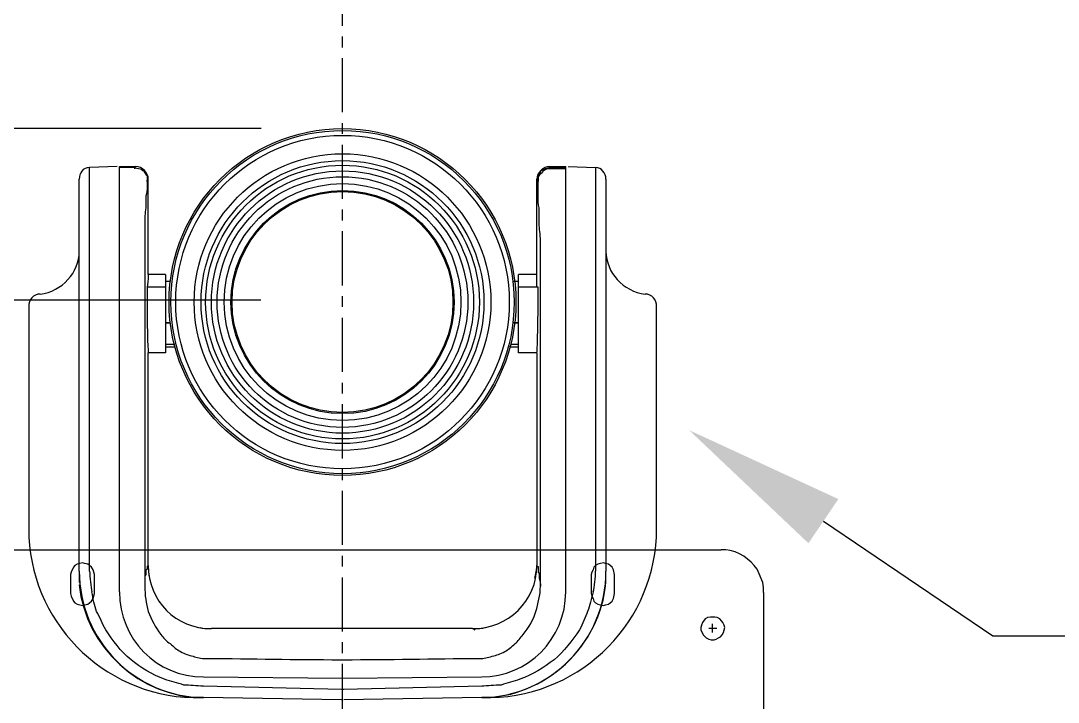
# Model space of a CAD drawing. Header units: inches. Extents: x 8 to 214, y -1 to 137.
# Drawn here: x 152.55 to 162.14, y 66.55 to 72.85 of the extents above; entities that cross this region are included whole.
import ezdxf
from ezdxf import colors
from ezdxf.entities.mleader import LeaderData, LeaderLine
from ezdxf.math import Vec2, Vec3

# ---------------------------------------------------------------- set-up
doc = ezdxf.new("R2010")
doc.units = ezdxf.units.IN
doc.header["$MEASUREMENT"] = 0
doc.linetypes.add('CENTERX2', pattern=[0.8, 0.5, -0.1, 0.1, -0.1])
for name, color, linetype in [('TA-ANNO-DIMS', 50, 'Continuous'), ('TA-ANNO-TEXT', 130, 'Continuous'), ('TA-DETL-EQPM', 100, 'Continuous'), ('TA-EQPM-ANNO', 130, 'Continuous')]:
    doc.layers.add(name, color=color, linetype=linetype)
doc.styles.get("Standard").update_dxf_attribs({"font": 'simplex.shx'})
doc.dimstyles.new('Standard Inches', dxfattribs={"dimtxt": 0.125, "dimasz": 0.18, "dimexe": 0.0625, "dimexo": 0.0625, "dimgap": 0.09, "dimtad": 0, "dimtih": 1, "dimtoh": 1, "dimdec": 1, "dimdsep": 46, "dimtxsty": 'Standard', "dimcen": 0.09, "dimclrd": 256, "dimclre": 256, "dimadec": 0, "dimazin": 0, "dimtfac": 1, "dimtdec": 1, "dimtofl": 0, "dimtmove": 0, "dimatfit": 3, "dimfxl": 1, "dimtolj": 1, "dimtzin": 0, "dimlwd": -1, "dimarcsym": 0})

# ---------------------------------------------------------------- blocks, each defined once
blk = doc.blocks.new('*D79')
at = {"layer": 'Defpoints', "color": 0, "transparency": 16777216}
for p in [(155.5194, 70.2666), (150.2515, 27.8458), (152.0309, 27.8458)]:
    blk.add_point(p, dxfattribs=at)
at = {"layer": 'TA-EQPM-ANNO', "lineweight": -2, "transparency": 16777216}
blk.add_line((154.7694, 70.2666), (149.5015, 70.2666), dxfattribs=at)
at = {"layer": 'TA-EQPM-ANNO', "transparency": 16777216}
for p, q in [((150.2515, 68.1066), (150.2515, 54.4664)), ((150.2515, 30.0058), (150.2515, 50.5207))]:
    blk.add_line(p, q, dxfattribs=at)
for points in [[(149.8915, 68.1066), (150.6115, 68.1066), (150.2515, 70.2666)], [(149.8915, 30.0058), (150.6115, 30.0058), (150.2515, 27.8458)]]:
    blk.add_solid(points, dxfattribs=at)
at = {"layer": 'TA-EQPM-ANNO', "color": 0, "transparency": 16777216, "insert": (150.2515, 52.4935), "char_height": 1.5, "attachment_point": 5}
blk.add_mtext('\\A1;42.4"', dxfattribs=at)
blk = doc.blocks.new('*U73')
for p, q in [((-1.6361, 0.2551), (-1.6361, -0.4677)), ((1.7975, -0.4677), (1.7975, -2.445)), ((1.3829, -3.6569), (1.2873, -3.6569))]:
    blk.add_line(p, q)
for points in [[(-2.0826, 1.2544), (-2.3378, 1.2438)], [(-2.0614, -2.6789), (-2.0614, 1.2544)], [(-2.0614, 1.2544), (-1.9125, 1.2544)], [(-1.9125, 1.2544), (-1.9232, 1.2438)], [(1.9145, 1.2544), (2.0633, 1.2544)], [(1.9145, 1.2438), (1.9145, 1.2544)], [(2.0633, -2.6789), (2.0633, 1.2544)], [(2.0846, 1.2544), (2.3397, 1.2438)], [(-2.3378, -2.4876), (-2.3378, 1.2438)], [(-1.9232, 1.2438), (-2.0614, 1.2438)], [(2.0633, 1.2438), (1.9145, 1.2438)], [(2.0633, 1.2331), (1.9251, 1.2331)], [(2.3397, 1.2438), (2.3397, -2.4876)], [(-2.4334, -2.4876), (-2.4334, 1.1375)], [(-1.7956, 1.1375), (-1.8062, 1.1268)], [(-1.7956, 0.2551), (-1.7956, 1.1375)], [(1.7975, 0.2551), (1.7975, 1.1375)], [(2.4354, 1.1375), (2.4354, -2.4876)], [(0.5644, 0.8611), (0.4581, 0.9249)], [(-1.6361, 0.2551), (-1.7956, 0.2551)], [(1.6275, -0.4677), (1.6275, 0.2551)], [(1.7975, 0.2551), (1.6275, 0.2551)], [(-1.6361, 0.1382), (-1.8062, 0.1382)], [(-1.5936, 0.1914), (-1.6361, 0.1914)], [(1.6275, 0.1914), (1.5849, 0.1914)], [(1.8082, 0.1382), (1.6275, 0.1382)], [(-2.9012, -0.0425), (-2.9012, -2.0942)], [(-1.8275, 0), (-1.8275, -2.6258)], [(1.8294, -2.6258), (1.8294, 0)], [(2.9031, -2.0942), (2.9031, -0.0425)], [(-1.5936, -0.1914), (-1.6361, -0.1914)], [(1.6275, -0.1914), (1.5849, -0.1914)], [(-1.7956, -2.4344), (-1.7956, -0.4677)], [(-1.6361, -0.4677), (-1.7956, -0.4677)], [(-1.5511, -0.3933), (-1.6361, -0.3933)], [(-1.6361, -0.4146), (-1.5511, -0.4146)], [(1.5424, -0.4146), (1.6275, -0.4146)], [(1.6275, -0.3933), (1.553, -0.3933)], [(1.7975, -0.4677), (1.6275, -0.4677)], [(-1.7956, -2.4344), (-1.8062, -2.445)], [(1.2022, -3.0191), (-1.2109, -3.0191)], [(1.2022, -3.0191), (1.2235, -3.0297)], [(-1.2853, -3.4656), (0.001, -3.4762)], [(0.001, -3.4762), (1.2873, -3.4656)], [(-0.0097, -3.5825), (-1.2853, -3.5506)], [(0.0116, -3.5825), (-0.0097, -3.5825)], [(1.2873, -3.5506), (0.0116, -3.5825)], [(-1.2853, -3.6569), (-1.381, -3.6569)], [(-0.0097, -3.6782), (-1.2853, -3.6569)], [(1.2873, -3.6569), (0.0116, -3.6782)]]:
    blk.add_lwpolyline(points)
for radius in [1.6033, 1.5866, 1.5414, 1.3713, 1.3076, 1.2652, 1.2119, 1.1588, 1.095, 1.0312, 1.0211]:
    blk.add_circle((0, 0), radius)
for points in [[(-1.7956, 1.1375), (-1.7956, 1.1906), (-1.8487, 1.2544), (-1.9125, 1.2544)], [(1.9145, 1.2544), (1.8507, 1.2544), (1.7975, 1.1906), (1.7975, 1.1375)], [(-2.3378, 1.2438), (-2.4015, 1.2438), (-2.4334, 1.1906), (-2.4334, 1.1375)], [(2.4354, 1.1375), (2.4354, 1.1906), (2.3929, 1.2438), (2.3397, 1.2438)], [(-2.7949, 0.0744), (-2.5929, 0.0957), (-2.4334, 0.2764), (-2.4334, 0.4677)], [(2.4354, 0.4677), (2.4354, 0.2764), (2.5948, 0.0957), (2.7968, 0.0744)], [(-1.7956, 0.2551), (-1.7956, 0.2551), (-1.7956, 0.202), (-1.8062, 0.1382)], [(1.7975, 0.1382), (1.7975, 0.202), (1.7975, 0.2551), (1.7975, 0.2551)], [(-1.8062, 0.1382), (-1.8062, 0.1382), (-1.8062, 0.1382), (-1.8062, 0.1276)], [(1.8082, 0.1276), (1.8082, 0.1382), (1.8082, 0.1382), (1.8082, 0.1382)], [(-2.7949, 0.0744), (-2.8586, 0.0744), (-2.9012, 0.0213), (-2.9012, -0.0425)], [(2.9031, -0.0425), (2.9031, 0.0213), (2.8606, 0.0744), (2.7968, 0.0744)], [(-1.6361, -0.1914), (-1.6149, -0.1914), (-1.6042, -0.1914), (-1.5936, -0.1914)], [(1.5849, -0.1914), (1.5956, -0.1914), (1.6168, -0.1914), (1.6275, -0.1914)], [(-2.9012, -2.0942), (-2.9012, -2.9447), (-2.2208, -3.6357), (-1.381, -3.6569)], [(1.3723, -3.6569), (2.2228, -3.6357), (2.9031, -2.9447), (2.9031, -2.0942)], [(-2.4334, -2.4876), (-2.4334, -3.1254), (-1.9232, -3.6463), (-1.2853, -3.6569)], [(-2.4334, -2.4876), (-2.4334, -2.5088), (-2.4334, -2.562), (-2.4334, -2.5939)], [(-2.3378, -2.4876), (-2.3378, -2.5407), (-2.3271, -2.6364), (-2.3165, -2.6789)], [(-1.7956, -2.4344), (-1.7956, -2.4663), (-1.7956, -2.5194), (-1.785, -2.5513)], [(-1.7956, -2.4344), (-1.7956, -2.7639), (-1.5405, -3.0191), (-1.2109, -3.0191)], [(1.2022, -3.0191), (1.5318, -3.0191), (1.7975, -2.7639), (1.7975, -2.4344)], [(1.2873, -3.6569), (1.9251, -3.6463), (2.4354, -3.1254), (2.4354, -2.4876)], [(1.7763, -2.5513), (1.7869, -2.5194), (1.7975, -2.4663), (1.7975, -2.4344)], [(2.3184, -2.6789), (2.3291, -2.6364), (2.3397, -2.5407), (2.3397, -2.4876)], [(2.4354, -2.5939), (2.4354, -2.562), (2.4354, -2.5088), (2.4354, -2.4876)], [(-2.4334, -2.6151), (-2.3803, -3.1892), (-1.87, -3.6569), (-1.2853, -3.6569)], [(1.2873, -3.6569), (1.872, -3.6569), (2.3822, -3.1785), (2.4354, -2.5939)], [(-1.3172, -3.0085), (-1.296, -3.0191), (-1.2428, -3.0191), (-1.2109, -3.0191)], [(1.2022, -3.0191), (1.2447, -3.0191), (1.2979, -3.0191), (1.3192, -3.0085)], [(-1.2641, -3.2955), (-1.2641, -3.2955), (-1.2641, -3.2955), (-1.2534, -3.2955)], [(-1.2534, -3.2955), (-0.8388, -3.2955), (-0.4349, -3.3061), (-0.0203, -3.3061)], [(-0.0203, -3.3061), (-0.0097, -3.3061), (0.0116, -3.3061), (0.0116, -3.3061)], [(0.0116, -3.3061), (0.4262, -3.3061), (0.8408, -3.2955), (1.2554, -3.2955)], [(1.2554, -3.2955), (1.2554, -3.2955), (1.266, -3.2955), (1.266, -3.2955)], [(-1.381, -3.6569), (-1.3491, -3.6569), (-1.3066, -3.6569), (-1.2853, -3.6569)], [(-1.381, -3.6569), (-1.381, -3.6569), (-1.381, -3.6569), (-1.381, -3.6569)], [(1.2873, -3.6569), (1.3085, -3.6569), (1.3511, -3.6569), (1.3723, -3.6569)], [(1.3829, -3.6569), (1.3829, -3.6569), (1.3723, -3.6569), (1.3723, -3.6569)]]:
    blk.add_open_spline(points, degree=3)
for points, knots in [([(-1.9232, 1.2438), (-1.9125, 1.2438), (-1.8913, 1.2331), (-1.87, 1.2331), (-1.87, 1.2331), (-1.87, 1.2331), (-1.87, 1.2331), (-1.8594, 1.2331), (-1.8487, 1.2119), (-1.8381, 1.2119), (-1.8381, 1.2119), (-1.8381, 1.2119), (-1.8381, 1.2119), (-1.8275, 1.1906), (-1.8169, 1.18), (-1.8062, 1.1694), (-1.8062, 1.1694), (-1.8062, 1.1694), (-1.8062, 1.1694), (-1.8062, 1.1587), (-1.8062, 1.1375), (-1.8062, 1.1268)], [0, 0, 0, 0, 1, 1, 1, 2, 2, 2, 3, 3, 3, 4, 4, 4, 5, 5, 5, 6, 6, 6, 7, 7, 7, 7]), ([(-1.9232, 1.2438), (-1.9232, 1.2438), (-1.9232, 1.2438), (-1.9232, 1.2438), (-1.9232, 1.2438), (-1.9232, 1.2438), (-1.9232, 1.2438), (-1.9232, 1.2331), (-1.9232, 1.2331), (-1.9232, 1.2331), (-1.9232, 1.2331), (-1.9232, 1.2331), (-1.9232, 1.2331), (-1.9232, 1.2331), (-1.9232, 1.2331), (-1.9232, 1.2331)], [0, 0, 0, 0, 1, 1, 1, 2, 2, 2, 3, 3, 3, 4, 4, 4, 5, 5, 5, 5]), ([(1.9145, 1.2438), (1.9038, 1.2438), (1.8932, 1.2331), (1.872, 1.2331), (1.872, 1.2331), (1.872, 1.2331), (1.872, 1.2331), (1.8613, 1.2331), (1.8507, 1.2119), (1.8294, 1.2119), (1.8294, 1.2119), (1.8294, 1.2119), (1.8294, 1.2119), (1.8294, 1.1906), (1.8082, 1.18), (1.8082, 1.1694), (1.8082, 1.1694), (1.8082, 1.1694), (1.8082, 1.1694), (1.8082, 1.1587), (1.7975, 1.1375), (1.7975, 1.1268)], [0, 0, 0, 0, 1, 1, 1, 2, 2, 2, 3, 3, 3, 4, 4, 4, 5, 5, 5, 6, 6, 6, 7, 7, 7, 7]), ([(1.9251, 1.2331), (1.9038, 1.2331), (1.8932, 1.2331), (1.872, 1.2225), (1.872, 1.2225), (1.872, 1.2225), (1.872, 1.2225), (1.8613, 1.2119), (1.8507, 1.2119), (1.8401, 1.1906), (1.8401, 1.1906), (1.8401, 1.1906), (1.8401, 1.1906), (1.8294, 1.1906), (1.8188, 1.1694), (1.8082, 1.1587), (1.8082, 1.1587), (1.8082, 1.1587), (1.8082, 1.1587), (1.8082, 1.1481), (1.8082, 1.1375), (1.8082, 1.1162)], [0, 0, 0, 0, 1, 1, 1, 2, 2, 2, 3, 3, 3, 4, 4, 4, 5, 5, 5, 6, 6, 6, 7, 7, 7, 7]), ([(1.9251, 1.2331), (1.9251, 1.2331), (1.9251, 1.2331), (1.9145, 1.2331), (1.9145, 1.2331), (1.9145, 1.2331), (1.9145, 1.2331), (1.9145, 1.2331), (1.9145, 1.2331), (1.9145, 1.2438), (1.9145, 1.2438), (1.9145, 1.2438), (1.9145, 1.2438), (1.9145, 1.2438), (1.9145, 1.2438), (1.9145, 1.2438)], [0, 0, 0, 0, 1, 1, 1, 2, 2, 2, 3, 3, 3, 4, 4, 4, 5, 5, 5, 5]), ([(-1.8062, 1.1162), (-1.8062, 1.1056), (-1.8062, 1.0949), (-1.8062, 1.0949), (-1.8062, 1.0949), (-1.8062, 1.0949), (-1.8062, 1.0949), (-1.8062, 1.0843), (-1.8062, 1.0737), (-1.8062, 1.0631), (-1.8062, 1.0631), (-1.8062, 1.0631), (-1.8062, 1.0631), (-1.8062, 1.0418), (-1.8062, 1.0099), (-1.8169, 0.978), (-1.8169, 0.978), (-1.8169, 0.978), (-1.8169, 0.978), (-1.8169, 0.9461), (-1.8169, 0.9036), (-1.8169, 0.8717), (-1.8169, 0.8717), (-1.8169, 0.8717), (-1.8169, 0.8717), (-1.8275, 0.8186), (-1.8275, 0.776), (-1.8275, 0.7229), (-1.8275, 0.7229), (-1.8275, 0.7229), (-1.8275, 0.7229), (-1.8275, 0.6804), (-1.8275, 0.6272), (-1.8275, 0.5634), (-1.8275, 0.5634), (-1.8275, 0.5634), (-1.8275, 0.5634), (-1.8275, 0.5103), (-1.8275, 0.4465), (-1.8275, 0.3933), (-1.8275, 0.3933), (-1.8275, 0.3933), (-1.8275, 0.3933), (-1.8275, 0.2551), (-1.8275, 0.1276), (-1.8275, 0)], [0, 0, 0, 0, 1, 1, 1, 2, 2, 2, 3, 3, 3, 4, 4, 4, 5, 5, 5, 6, 6, 6, 7, 7, 7, 8, 8, 8, 9, 9, 9, 10, 10, 10, 11, 11, 11, 12, 12, 12, 13, 13, 13, 14, 14, 14, 15, 15, 15, 15]), ([(-1.8062, 1.1162), (-1.8062, 1.1162), (-1.8062, 1.1162), (-1.8062, 1.1162), (-1.8062, 1.1162), (-1.8062, 1.1162), (-1.8062, 1.1162), (-1.8062, 1.1162), (-1.8062, 1.1268), (-1.8062, 1.1268), (-1.8062, 1.1268), (-1.8062, 1.1268), (-1.8062, 1.1268), (-1.8062, 1.1268), (-1.8062, 1.1268), (-1.8062, 1.1268)], [0, 0, 0, 0, 1, 1, 1, 2, 2, 2, 3, 3, 3, 4, 4, 4, 5, 5, 5, 5]), ([(1.7975, 1.1268), (1.7975, 1.1268), (1.7975, 1.1268), (1.7975, 1.1268), (1.7975, 1.1268), (1.7975, 1.1268), (1.7975, 1.1268), (1.7975, 1.1268), (1.7975, 1.1162), (1.7975, 1.1162), (1.7975, 1.1162), (1.7975, 1.1162), (1.7975, 1.1162), (1.8082, 1.1162), (1.8082, 1.1162), (1.8082, 1.1162)], [0, 0, 0, 0, 1, 1, 1, 2, 2, 2, 3, 3, 3, 4, 4, 4, 5, 5, 5, 5]), ([(1.8294, 0), (1.8294, 0.1276), (1.8294, 0.2551), (1.8294, 0.3933), (1.8294, 0.3933), (1.8294, 0.3933), (1.8294, 0.3933), (1.8294, 0.4465), (1.8294, 0.5103), (1.8294, 0.5634), (1.8294, 0.5634), (1.8294, 0.5634), (1.8294, 0.5634), (1.8294, 0.6272), (1.8188, 0.6804), (1.8188, 0.7229), (1.8188, 0.7229), (1.8188, 0.7229), (1.8188, 0.7229), (1.8188, 0.776), (1.8188, 0.8186), (1.8188, 0.8717), (1.8188, 0.8717), (1.8188, 0.8717), (1.8188, 0.8717), (1.8082, 0.9036), (1.8082, 0.9461), (1.8082, 0.978), (1.8082, 0.978), (1.8082, 0.978), (1.8082, 0.978), (1.8082, 1.0099), (1.8082, 1.0418), (1.8082, 1.0631), (1.8082, 1.0631), (1.8082, 1.0631), (1.8082, 1.0631), (1.8082, 1.0737), (1.8082, 1.0843), (1.8082, 1.0949), (1.8082, 1.0949), (1.8082, 1.0949), (1.8082, 1.0949), (1.8082, 1.0949), (1.8082, 1.1056), (1.8082, 1.1162)], [0, 0, 0, 0, 1, 1, 1, 2, 2, 2, 3, 3, 3, 4, 4, 4, 5, 5, 5, 6, 6, 6, 7, 7, 7, 8, 8, 8, 9, 9, 9, 10, 10, 10, 11, 11, 11, 12, 12, 12, 13, 13, 13, 14, 14, 14, 15, 15, 15, 15]), ([(-1.8062, 0.1276), (-1.8062, -0.1169), (-1.8062, -0.3827), (-1.7956, -0.4465), (-1.7956, -0.4571), (-1.7956, -0.4677), (-1.7956, -0.4677)], [0, 0, 0, 0, 1, 1, 1, 2, 2, 2, 2]), ([(1.7975, -0.4677), (1.7975, -0.4677), (1.8082, -0.2551), (1.8082, 0.0106), (1.8082, 0.0425), (1.8082, 0.0957), (1.8082, 0.1276)], [0, 0, 0, 0, 1, 1, 1, 2, 2, 2, 2]), ([(-1.8062, -2.445), (-1.8062, -2.445), (-1.8062, -2.445), (-1.8062, -2.445), (-1.8062, -2.445), (-1.8062, -2.445), (-1.8062, -2.445), (-1.8062, -2.4557), (-1.8062, -2.4557), (-1.8062, -2.4663), (-1.8062, -2.4663), (-1.8062, -2.4663), (-1.8062, -2.4663), (-1.8062, -2.4663), (-1.8062, -2.4663), (-1.8169, -2.4769), (-1.8169, -2.4769), (-1.8169, -2.4769), (-1.8169, -2.4769), (-1.8169, -2.4876), (-1.8169, -2.4876), (-1.8169, -2.4982), (-1.8169, -2.4982), (-1.8169, -2.4982), (-1.8169, -2.4982), (-1.8169, -2.5088), (-1.8169, -2.5088), (-1.8169, -2.5194), (-1.8169, -2.5194), (-1.8169, -2.5194), (-1.8169, -2.5194), (-1.8275, -2.5301), (-1.8275, -2.5407), (-1.8275, -2.5513), (-1.8275, -2.5513), (-1.8275, -2.5513), (-1.8275, -2.5513), (-1.8275, -2.5832), (-1.8275, -2.6045), (-1.8275, -2.6258)], [0, 0, 0, 0, 1, 1, 1, 2, 2, 2, 3, 3, 3, 4, 4, 4, 5, 5, 5, 6, 6, 6, 7, 7, 7, 8, 8, 8, 9, 9, 9, 10, 10, 10, 11, 11, 11, 12, 12, 12, 13, 13, 13, 13]), ([(1.7975, -2.445), (1.8082, -2.445), (1.8082, -2.445), (1.8082, -2.445), (1.8082, -2.445), (1.8082, -2.445), (1.8082, -2.445), (1.8082, -2.4557), (1.8082, -2.4557), (1.8082, -2.4663), (1.8082, -2.4663), (1.8082, -2.4663), (1.8082, -2.4663), (1.8082, -2.4663), (1.8082, -2.4663), (1.8082, -2.4769), (1.8082, -2.4769), (1.8082, -2.4769), (1.8082, -2.4769), (1.8082, -2.4876), (1.8082, -2.4876), (1.8082, -2.4982), (1.8082, -2.4982), (1.8082, -2.4982), (1.8082, -2.4982), (1.8188, -2.5088), (1.8188, -2.5088), (1.8188, -2.5194), (1.8188, -2.5194), (1.8188, -2.5194), (1.8188, -2.5194), (1.8188, -2.5301), (1.8188, -2.5407), (1.8188, -2.5513), (1.8188, -2.5513), (1.8188, -2.5513), (1.8188, -2.5513), (1.8294, -2.5832), (1.8294, -2.6045), (1.8294, -2.6258)], [0, 0, 0, 0, 1, 1, 1, 2, 2, 2, 3, 3, 3, 4, 4, 4, 5, 5, 5, 6, 6, 6, 7, 7, 7, 8, 8, 8, 9, 9, 9, 10, 10, 10, 11, 11, 11, 12, 12, 12, 13, 13, 13, 13]), ([(-1.2853, -3.5506), (-1.3491, -3.5506), (-1.4129, -3.54), (-1.466, -3.54), (-1.466, -3.54), (-1.466, -3.54), (-1.466, -3.54), (-1.5298, -3.5187), (-1.583, -3.5081), (-1.6468, -3.4868), (-1.6468, -3.4868), (-1.6468, -3.4868), (-1.6468, -3.4868), (-1.7531, -3.4443), (-1.87, -3.3805), (-1.9551, -3.3061), (-1.9551, -3.3061), (-1.9551, -3.3061), (-1.9551, -3.3061), (-2.0507, -3.2317), (-2.1251, -3.1254), (-2.1889, -3.0297), (-2.1889, -3.0297), (-2.1889, -3.0297), (-2.1889, -3.0297), (-2.2208, -2.9766), (-2.2421, -2.9128), (-2.274, -2.8596), (-2.274, -2.8596), (-2.274, -2.8596), (-2.274, -2.8596), (-2.2952, -2.8065), (-2.3059, -2.7427), (-2.3165, -2.6789)], [0, 0, 0, 0, 1, 1, 1, 2, 2, 2, 3, 3, 3, 4, 4, 4, 5, 5, 5, 6, 6, 6, 7, 7, 7, 8, 8, 8, 9, 9, 9, 10, 10, 10, 11, 11, 11, 11]), ([(-2.0614, -2.6789), (-2.0614, -3.1148), (-1.7212, -3.4656), (-1.2853, -3.4656), (-1.2853, -3.4656), (-1.2853, -3.4656), (-1.2853, -3.4656)], [0, 0, 0, 0, 1, 1, 1, 2, 2, 2, 2]), ([(-1.8275, -2.6258), (-1.8275, -2.7108), (-1.8169, -2.7852), (-1.7956, -2.8596), (-1.7956, -2.8596), (-1.7956, -2.8596), (-1.7956, -2.8596), (-1.7637, -2.934), (-1.7318, -3.0085), (-1.6787, -3.0722), (-1.6787, -3.0722), (-1.6787, -3.0722), (-1.6787, -3.0722), (-1.6574, -3.1041), (-1.6255, -3.136), (-1.5936, -3.1573), (-1.5936, -3.1573), (-1.5936, -3.1573), (-1.5936, -3.1573), (-1.5617, -3.1892), (-1.5298, -3.2104), (-1.4979, -3.2317), (-1.4979, -3.2317), (-1.4979, -3.2317), (-1.4979, -3.2317), (-1.4554, -3.253), (-1.4235, -3.2636), (-1.381, -3.2742), (-1.381, -3.2742), (-1.381, -3.2742), (-1.381, -3.2742), (-1.3491, -3.2848), (-1.3066, -3.2955), (-1.2641, -3.2955)], [0, 0, 0, 0, 1, 1, 1, 2, 2, 2, 3, 3, 3, 4, 4, 4, 5, 5, 5, 6, 6, 6, 7, 7, 7, 8, 8, 8, 9, 9, 9, 10, 10, 10, 11, 11, 11, 11]), ([(1.266, -3.2955), (1.3085, -3.2955), (1.3404, -3.2848), (1.3829, -3.2742), (1.3829, -3.2742), (1.3829, -3.2742), (1.3829, -3.2742), (1.4255, -3.2636), (1.4574, -3.253), (1.4999, -3.2317), (1.4999, -3.2317), (1.4999, -3.2317), (1.4999, -3.2317), (1.5318, -3.2104), (1.5637, -3.1892), (1.5956, -3.1573), (1.5956, -3.1573), (1.5956, -3.1573), (1.5956, -3.1573), (1.6168, -3.136), (1.6487, -3.1041), (1.67, -3.0722), (1.67, -3.0722), (1.67, -3.0722), (1.67, -3.0722), (1.7231, -3.0085), (1.7656, -2.934), (1.7869, -2.8596), (1.7869, -2.8596), (1.7869, -2.8596), (1.7869, -2.8596), (1.8082, -2.7852), (1.8294, -2.7108), (1.8294, -2.6258)], [0, 0, 0, 0, 1, 1, 1, 2, 2, 2, 3, 3, 3, 4, 4, 4, 5, 5, 5, 6, 6, 6, 7, 7, 7, 8, 8, 8, 9, 9, 9, 10, 10, 10, 11, 11, 11, 11]), ([(1.2873, -3.4656), (1.7125, -3.4656), (2.0633, -3.1148), (2.0633, -2.6789), (2.0633, -2.6789), (2.0633, -2.6789), (2.0633, -2.6789)], [0, 0, 0, 0, 1, 1, 1, 2, 2, 2, 2]), ([(2.3184, -2.6789), (2.2972, -2.7427), (2.2865, -2.8065), (2.2653, -2.8596), (2.2653, -2.8596), (2.2653, -2.8596), (2.2653, -2.8596), (2.244, -2.9128), (2.2228, -2.9766), (2.1909, -3.0297), (2.1909, -3.0297), (2.1909, -3.0297), (2.1909, -3.0297), (2.1271, -3.1254), (2.042, -3.2317), (1.957, -3.3061), (1.957, -3.3061), (1.957, -3.3061), (1.957, -3.3061), (1.8613, -3.3805), (1.755, -3.4443), (1.6381, -3.4868), (1.6381, -3.4868), (1.6381, -3.4868), (1.6381, -3.4868), (1.5849, -3.5081), (1.5211, -3.5187), (1.468, -3.54), (1.468, -3.54), (1.468, -3.54), (1.468, -3.54), (1.4042, -3.54), (1.3404, -3.5506), (1.2873, -3.5506)], [0, 0, 0, 0, 1, 1, 1, 2, 2, 2, 3, 3, 3, 4, 4, 4, 5, 5, 5, 6, 6, 6, 7, 7, 7, 8, 8, 8, 9, 9, 9, 10, 10, 10, 11, 11, 11, 11])]:
    blk.add_open_spline(points, degree=3, knots=knots)
blk = doc.blocks.new('A$Cbaf9091d')
h = blk.add_hatch(color=0)
h.dxf.hatch_style = 2
h.paths.add_polyline_path([(-3.3282, -0.0057), (-3.3339, -0.0057), (-3.3339, 0), (-3.3282, 0)])
at = {"color": 0}
for points in [[(-3.4988, 3.8498), (-3.5386, 3.8498), (-3.5841, 3.8441), (-3.6296, 3.8327), (-3.6694, 3.8157), (-3.7035, 3.7929), (-3.7718, 3.7361), (-3.8002, 3.7076), (-3.8286, 3.6735), (-3.8514, 3.628), (-3.8685, 3.5882), (-3.8798, 3.5484), (-3.8912, 3.4574)], [(-3.4988, 3.8498), (3.4988, 3.8498)], [(3.8912, 3.4574), (3.8912, 3.5029), (3.8855, 3.5484), (3.8514, 3.628), (3.8343, 3.6735), (3.8059, 3.7076), (3.7775, 3.7361), (3.7092, 3.7929), (3.6694, 3.8157), (3.6296, 3.8327), (3.5841, 3.8441), (3.5443, 3.8498), (3.4988, 3.8498)], [(-2.2933, 3.6223), (-2.3046, 3.6678), (-2.3217, 3.6906), (-2.3388, 3.7076), (-2.3558, 3.719), (-2.3843, 3.7247), (-2.4013, 3.7304), (-2.4298, 3.7247), (-2.4525, 3.719), (-2.4752, 3.7076), (-2.4866, 3.6906), (-2.5094, 3.6451), (-2.5151, 3.6223)], [(2.5151, 3.6223), (2.5037, 3.6678), (2.4923, 3.6906), (2.4752, 3.7076), (2.4582, 3.719), (2.4298, 3.7247), (2.4127, 3.7304), (2.3843, 3.7247), (2.3615, 3.719), (2.3388, 3.7076), (2.3217, 3.6906), (2.316, 3.6678), (2.3046, 3.6451), (2.299, 3.6223)], [(-2.5151, 3.6223), (-2.5151, 3.4461)], [(-2.2933, 3.4461), (-2.2933, 3.6223)], [(2.299, 3.6223), (2.299, 3.4461)], [(2.5151, 3.4461), (2.5151, 3.6223)], [(-3.8912, -0.0853), (-3.8912, 3.4574)], [(3.8912, 3.4574), (3.8912, -0.0853)], [(-2.5151, 3.4461), (-2.5094, 3.4233), (-2.4866, 3.3778), (-2.4752, 3.3608), (-2.4525, 3.3494), (-2.4298, 3.3437), (-2.4013, 3.338), (-2.3843, 3.3437), (-2.3558, 3.3494), (-2.3388, 3.3608), (-2.3217, 3.3778), (-2.3046, 3.4006), (-2.2933, 3.4461)], [(2.299, 3.4461), (2.3046, 3.4233), (2.316, 3.4006), (2.3217, 3.3778), (2.3388, 3.3608), (2.3615, 3.3494), (2.3843, 3.3437), (2.4127, 3.338), (2.4298, 3.3437), (2.4582, 3.3494), (2.4752, 3.3608), (2.4923, 3.3778), (2.5037, 3.4006), (2.5151, 3.4461)], [(-3.4192, 3.23), (-3.442, 3.23), (-3.4647, 3.2243), (-3.4818, 3.2129), (-3.5045, 3.1959), (-3.5102, 3.1788), (-3.5216, 3.156), (-3.5216, 3.1106), (-3.5159, 3.0878), (-3.5045, 3.0651), (-3.4931, 3.048), (-3.4704, 3.0366), (-3.4533, 3.0253), (-3.4249, 3.0196), (-3.4078, 3.0196), (-3.3794, 3.0253), (-3.3624, 3.0366), (-3.3396, 3.048), (-3.3282, 3.0651), (-3.3169, 3.0878), (-3.3112, 3.1106), (-3.3112, 3.1333), (-3.3169, 3.156), (-3.3282, 3.1788), (-3.3339, 3.1959), (-3.351, 3.2129), (-3.368, 3.2243), (-3.3965, 3.23), (-3.4192, 3.23)], [(3.4192, 3.23), (3.4022, 3.23), (3.3737, 3.2243), (3.351, 3.2129), (3.3282, 3.1788), (3.3169, 3.156), (3.3112, 3.1333), (3.3112, 3.1106), (3.3339, 3.0651), (3.351, 3.048), (3.3624, 3.0366), (3.3851, 3.0253), (3.4078, 3.0196), (3.4363, 3.0196), (3.4533, 3.0253), (3.4761, 3.0366), (3.4931, 3.048), (3.5102, 3.0651), (3.5216, 3.0878), (3.5329, 3.1333), (3.5273, 3.156), (3.5159, 3.1788), (3.5045, 3.1959), (3.4875, 3.2129), (3.4647, 3.2243), (3.442, 3.23), (3.4192, 3.23)], [(3.4192, 3.0878), (3.4192, 3.1674)], [(3.3851, 3.1276), (3.459, 3.1276)], [(-2.3843, 1.8823), (-2.4411, 1.8823), (-2.5037, 1.8766), (-2.5605, 1.8652), (-2.6117, 1.8424), (-2.6686, 1.8254), (-2.7709, 1.7685), (-2.8164, 1.7344), (-2.8619, 1.6946), (-2.9017, 1.6548), (-2.9359, 1.6093), (-2.97, 1.5581), (-2.9984, 1.5069), (-3.0212, 1.4558), (-3.0439, 1.3989), (-3.061, 1.342), (-3.0723, 1.2283), (-3.0723, 1.1657), (-3.061, 1.052), (-3.0439, 0.9951), (-3.0212, 0.944), (-2.9984, 0.8871), (-2.97, 0.8416), (-2.9359, 0.7904), (-2.9017, 0.7449), (-2.8619, 0.7051), (-2.7709, 0.6255), (-2.7198, 0.5971), (-2.6686, 0.5743), (-2.6117, 0.5516), (-2.5605, 0.5345), (-2.5037, 0.5232), (-2.4411, 0.5118), (-2.3843, 0.5118)], [(2.3899, 1.8823), (-2.3843, 1.8823)], [(2.3899, 0.5118), (2.4468, 0.5118), (2.5605, 0.5345), (2.6174, 0.5516), (2.6743, 0.5743), (2.7255, 0.5971), (2.7709, 0.6255), (2.8221, 0.6653), (2.9017, 0.7449), (2.9415, 0.7904), (2.9757, 0.8416), (3.0041, 0.8871), (3.0268, 0.944), (3.0439, 0.9951), (3.061, 1.052), (3.0723, 1.1089), (3.078, 1.1657), (3.078, 1.2283), (3.0723, 1.2852), (3.061, 1.342), (3.0268, 1.4558), (3.0041, 1.5069), (2.9757, 1.5581), (2.9415, 1.6093), (2.9017, 1.6548), (2.8221, 1.7344), (2.7709, 1.7685), (2.7255, 1.797), (2.6743, 1.8254), (2.6174, 1.8424), (2.5605, 1.8652), (2.5037, 1.8766), (2.4468, 1.8823), (2.3899, 1.8823)], [(-3.4192, 0.9497), (-3.442, 0.9497), (-3.4647, 0.944), (-3.4818, 0.9326), (-3.5045, 0.9099), (-3.5102, 0.8928), (-3.5216, 0.87), (-3.5216, 0.8246), (-3.5159, 0.8075), (-3.4931, 0.762), (-3.4704, 0.7506), (-3.4533, 0.7449), (-3.4249, 0.7336), (-3.4078, 0.7336), (-3.3794, 0.7449), (-3.3624, 0.7506), (-3.3396, 0.762), (-3.3169, 0.8075), (-3.3112, 0.8246), (-3.3112, 0.853), (-3.3169, 0.87), (-3.3282, 0.8928), (-3.3339, 0.9099), (-3.351, 0.9326), (-3.368, 0.944), (-3.3965, 0.9497), (-3.4192, 0.9497)], [(3.4192, 0.9497), (3.4022, 0.9497), (3.3737, 0.944), (3.351, 0.9326), (3.3396, 0.9099), (3.3282, 0.8928), (3.3169, 0.87), (3.3112, 0.853), (3.3112, 0.8246), (3.3225, 0.8075), (3.3339, 0.7847), (3.351, 0.762), (3.3624, 0.7506), (3.3851, 0.7449), (3.4078, 0.7336), (3.4363, 0.7336), (3.4533, 0.7449), (3.4761, 0.7506), (3.4931, 0.762), (3.5102, 0.7847), (3.5216, 0.8075), (3.5273, 0.8246), (3.5329, 0.853), (3.5273, 0.87), (3.5159, 0.8928), (3.5045, 0.9099), (3.4875, 0.9326), (3.4647, 0.944), (3.442, 0.9497), (3.4192, 0.9497)], [(-2.3843, 0.5061), (2.3899, 0.5061)], [(-2.4923, 0.3583), (-2.5151, 0.3583), (-2.5605, 0.3355), (-2.5776, 0.3184), (-2.589, 0.3014), (-2.6004, 0.273), (-2.6004, 0.2275), (-2.5776, 0.182), (-2.5605, 0.1706), (-2.5378, 0.1535), (-2.4923, 0.1422)], [(-2.316, 0.3583), (-2.4923, 0.3583)], [(-2.316, 0.1422), (-2.2705, 0.1535), (-2.2535, 0.1706), (-2.2307, 0.182), (-2.208, 0.2275), (-2.208, 0.273), (-2.2194, 0.3014), (-2.2307, 0.3184), (-2.2535, 0.3355), (-2.2705, 0.3469), (-2.2933, 0.3583), (-2.316, 0.3583)], [(2.3217, 0.3583), (2.299, 0.3583), (2.2535, 0.3355), (2.2307, 0.3184), (2.225, 0.3014), (2.2137, 0.273), (2.2137, 0.2275), (2.225, 0.2047), (2.2307, 0.182), (2.2535, 0.1706), (2.2762, 0.1535), (2.3217, 0.1422)], [(2.498, 0.3583), (2.3217, 0.3583)], [(2.498, 0.1422), (2.5435, 0.1535), (2.5605, 0.1706), (2.5833, 0.182), (2.5947, 0.2047), (2.6004, 0.2275), (2.6004, 0.273), (2.5947, 0.3014), (2.5833, 0.3184), (2.5605, 0.3355), (2.5435, 0.3469), (2.5207, 0.3583), (2.498, 0.3583)], [(-3.4192, 0.1137), (-3.4306, 0.108), (-3.4476, 0.1024), (-3.4647, 0.091), (-3.4704, 0.0739), (-3.4818, 0.0569)], [(-3.4192, 0.1137), (-3.4192, -0.0853)], [(-3.3567, 0.0569), (-3.368, 0.0739), (-3.3737, 0.091), (-3.3851, 0.1024), (-3.4078, 0.108), (-3.4192, 0.1137)], [(-2.4923, 0.1422), (-2.316, 0.1422)], [(-1.9464, 0.108), (-1.9691, 0.1024), (-1.9919, 0.091)], [(1.9521, 0.108), (-1.9464, 0.108)], [(1.9976, 0.091), (1.9691, 0.1024), (1.9521, 0.108)], [(2.3217, 0.1422), (2.498, 0.1422)], [(3.4875, 0.0569), (3.4647, 0.091), (3.4476, 0.1024), (3.4363, 0.108), (3.4192, 0.1137), (3.4022, 0.108), (3.3965, 0.1024), (3.3794, 0.091), (3.3567, 0.0569)], [(3.4192, -0.0853), (3.4192, 0.1137)], [(-3.8912, -0.0853), (-3.8912, 0)], [(-3.8173, 0), (-3.8912, 0)], [(-3.8912, 0), (-3.5045, 0)], [(-3.8173, 0), (-3.8173, -0.0853)], [(-3.8116, 0), (-3.8116, -0.0853)], [(-3.8116, 0), (3.8116, 0)], [(-3.5045, 0), (-3.4818, 0.0569)], [(-3.4818, 0.0569), (-3.4818, 0)], [(-3.3282, 0), (-3.3567, 0.0569)], [(-3.3567, 0), (-3.3567, 0.0569)], [(-3.3282, 0), (-2.117, 0)], [(-1.9862, 0.091), (-2.1284, 0)], [(-1.9862, 0.091), (1.9976, 0.091)], [(1.9976, 0.091), (2.1341, 0)], [(2.1227, 0), (3.3396, 0)], [(3.3396, 0), (3.3339, 0), (3.3396, 0)], [(3.3396, 0), (3.3567, 0.0569)], [(3.3567, 0.0569), (3.3567, 0)], [(3.5045, 0), (3.4875, 0.0569)], [(3.4875, 0), (3.4875, 0.0569)], [(3.5045, 0), (3.8912, 0)], [(3.5784, 0), (3.7888, 0)], [(3.8116, -0.0853), (3.8116, 0)], [(3.8912, 0), (3.8173, 0)], [(3.8173, 0), (3.8173, -0.0853)], [(3.8912, 0), (3.8912, -0.0853)], [(-3.8912, -0.0853), (-3.8173, -0.0853)], [(-3.8116, -0.0853), (3.8116, -0.0853)], [(3.8173, -0.0853), (3.8912, -0.0853)]]:
    blk.add_lwpolyline(points, dxfattribs=at)
blk = doc.blocks.new('*D80')
at = {"layer": 'Defpoints', "color": 0, "transparency": 16777216}
for p in [(148.394, 73.848), (148.394, 73.848), (155.5209, 71.8508)]:
    blk.add_point(p, dxfattribs=at)
at = {"layer": 'TA-ANNO-TEXT', "transparency": 16777216}
for p, q in [((148.394, 76.008), (148.394, 78.168)), ((150.554, 78.168), (148.394, 78.168)), ((148.394, 69.6908), (148.394, 67.5308))]:
    blk.add_line(p, q, dxfattribs=at)
at = {"layer": 'TA-ANNO-TEXT', "lineweight": -2, "transparency": 16777216}
blk.add_line((154.7709, 71.8508), (147.644, 71.8508), dxfattribs=at)
at = {"layer": 'TA-ANNO-TEXT', "transparency": 16777216}
for points in [[(148.034, 76.008), (148.754, 76.008), (148.394, 73.848)], [(148.034, 69.6908), (148.754, 69.6908), (148.394, 71.8508)]]:
    blk.add_solid(points, dxfattribs=at)
at = {"layer": 'TA-ANNO-TEXT', "color": 0, "transparency": 16777216, "insert": (152.634, 78.168), "char_height": 1.5, "attachment_point": 5}
blk.add_mtext('\\A1;2"', dxfattribs=at)

msp = doc.modelspace()

# ---------------------------------------------------------------- linework, layer by layer
at = {"layer": 'TA-ANNO-DIMS', "linetype": 'CENTERX2'}
msp.add_line((155.51943, 137.30227), (155.51943, 26.40591), dxfattribs=at)

# ---------------------------------------------------------------- block references
at = {"layer": 'TA-DETL-EQPM'}
for name, p in [('*U73', (155.52383, 70.24748)), ('A$Cbaf9091d', (155.52383, 64.10581))]:
    msp.add_blockref(name, p, dxfattribs=at)

# ---------------------------------------------------------------- dimensions: what is measured, and where the dimension line sits
at = {"layer": 'TA-ANNO-TEXT'}
dim = msp.add_linear_dim(base=(148.39403, 73.84804), p1=(155.52086, 71.85076), p2=(148.39403, 73.84804), angle=90, dimstyle='Standard Inches', override={"dimpost": '"', "dimtmove": 1}, dxfattribs=at)
dim.commit()
dim.dimension.update_dxf_attribs({"geometry": '*D80', "text_midpoint": (151.45263, 78.13706), "dimtype": 160})
at = {"layer": 'TA-EQPM-ANNO'}
dim = msp.add_linear_dim(base=(150.25154, 27.84579), p1=(155.51943, 70.26655), p2=(152.03094, 27.84579), angle=90, dimstyle='Standard Inches', override={"dimpost": '"', "dimse2": 1}, dxfattribs=at)
dim.commit()
dim.dimension.update_dxf_attribs({"geometry": '*D79', "text_midpoint": (150.25154, 52.49353), "dimtype": 160})

# ---------------------------------------------------------------- leaders
at = {"layer": 'TA-ANNO-TEXT'}
ml = msp.add_multileader_mtext('Standard', dxfattribs=at)
ml.set_content('\\A1;AVER CAM520', color=256)
ml.set_leader_properties(color=256, linetype='ByLayer', lineweight=-1)
ml.build(insert=Vec2(0, 0))
ml.multileader.update_dxf_attribs({"dogleg_length": 0.125, "arrow_head_size": 1.5, "scale": 12})
ctx = ml.context
ctx.base_point, ctx.scale, ctx.char_height, ctx.arrow_head_size, ctx.landing_gap_size, ctx.plane_origin = Vec3(162.25756, 67.16145), 12, 1.5, 1.5, 0.75, Vec3(198.94056, 69.43469)
notes = []
notes.append((ctx, [(1, (1, 1, 0), (161.53426, 67.16145), (1, 0), 0.72329, [(0, [(158.72741, 69.06374)], 0, [])])]))
ctx.mtext.insert, ctx.mtext.flow_direction = Vec3(163.00756, 67.91145), 5
for ctx, leaders in notes:
    for number, flags, end, landing, length, lines in leaders:
        leader = LeaderData()
        leader.index, (leader.has_last_leader_line, leader.has_dogleg_vector, leader.attachment_direction) = number, flags
        leader.last_leader_point, leader.dogleg_vector, leader.dogleg_length = Vec3(end), Vec3(landing), length
        for number, points, colour, breaks in lines:
            line = LeaderLine()
            line.index, line.vertices, line.color, line.breaks = number, Vec3.list(points), colors.encode_raw_color(colour), breaks
            leader.lines.append(line)
        ctx.leaders.append(leader)

doc.saveas('drawing.dxf')
